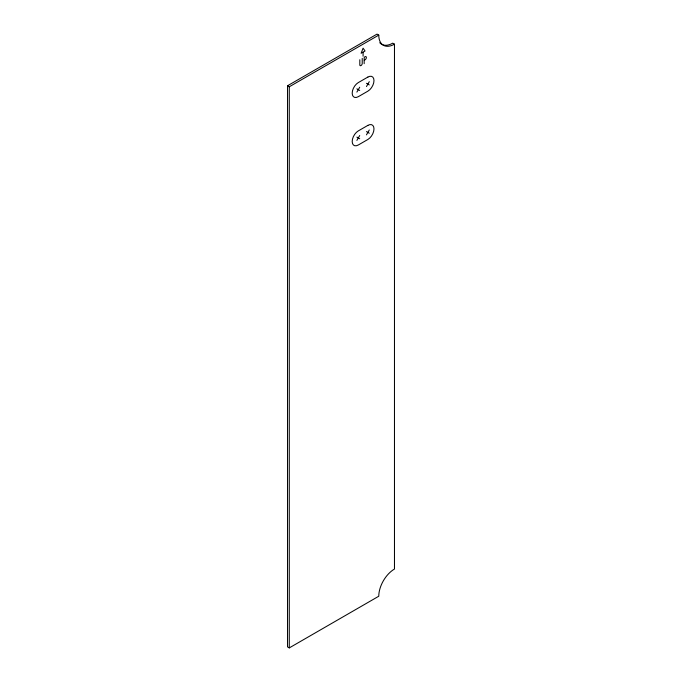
<?xml version="1.0" encoding="UTF-8"?>
<svg xmlns="http://www.w3.org/2000/svg" width="682" height="682" viewBox="0 0 682 682"><rect width="100%" height="100%" fill="white"/><g stroke="black" fill="none" stroke-linecap="round" stroke-linejoin="round"><path stroke-width="1.02" d="M356.882 92.087L359.704 87.211M366.473 86.546L369.286 81.669M356.882 140.398L359.704 135.522M366.473 134.857L369.286 129.981M287.531 85.77L377.035 34.1L378.774 35.106A22.191 12.813 -60 0 0 394.469 44.168L394.469 569.052A22.191 12.813 -60 0 0 378.774 596.23L289.279 647.9L287.531 646.894L287.531 85.77L289.279 86.776L378.774 35.106M362.943 52.224L361.11 53.281L363.088 48.192L365.058 50.997L363.088 52.139L363.088 56.239M364.299 60.255L365.015 59.846A1.901 1.1 -60 0 0 366.362 57.51A1.901 1.1 -60 0 0 365.015 56.734L364.81 56.853A0.921 0.537 -60 0 0 364.162 57.987L364.162 63.673M394.469 44.168L392.721 43.162A22.191 12.813 -60 0 1 379.738 42.71M366.473 83.298L369.286 84.926M356.882 88.831L359.704 90.459M366.473 131.609L369.286 133.237M356.882 137.142L359.704 138.77M362.219 58.354L362.219 63.469A1.705 0.989 -60 0 1 361.017 65.557A1.705 0.989 -60 0 1 359.815 64.858L359.815 59.743M289.279 86.776L289.279 647.9M367.879 77.066L358.289 82.599A8.627 4.979 -60 0 0 352.193 93.17A8.627 4.979 -60 0 0 358.289 96.691L367.879 91.158A8.627 4.979 -60 0 0 373.983 80.587A8.627 4.979 -60 0 0 367.879 77.066M367.879 125.377L358.289 130.91A8.627 4.979 -60 0 0 352.193 141.481A8.627 4.979 -60 0 0 358.289 145.002L367.879 139.469A8.627 4.979 -60 0 0 373.983 128.898A8.627 4.979 -60 0 0 367.879 125.377"/></g></svg>
